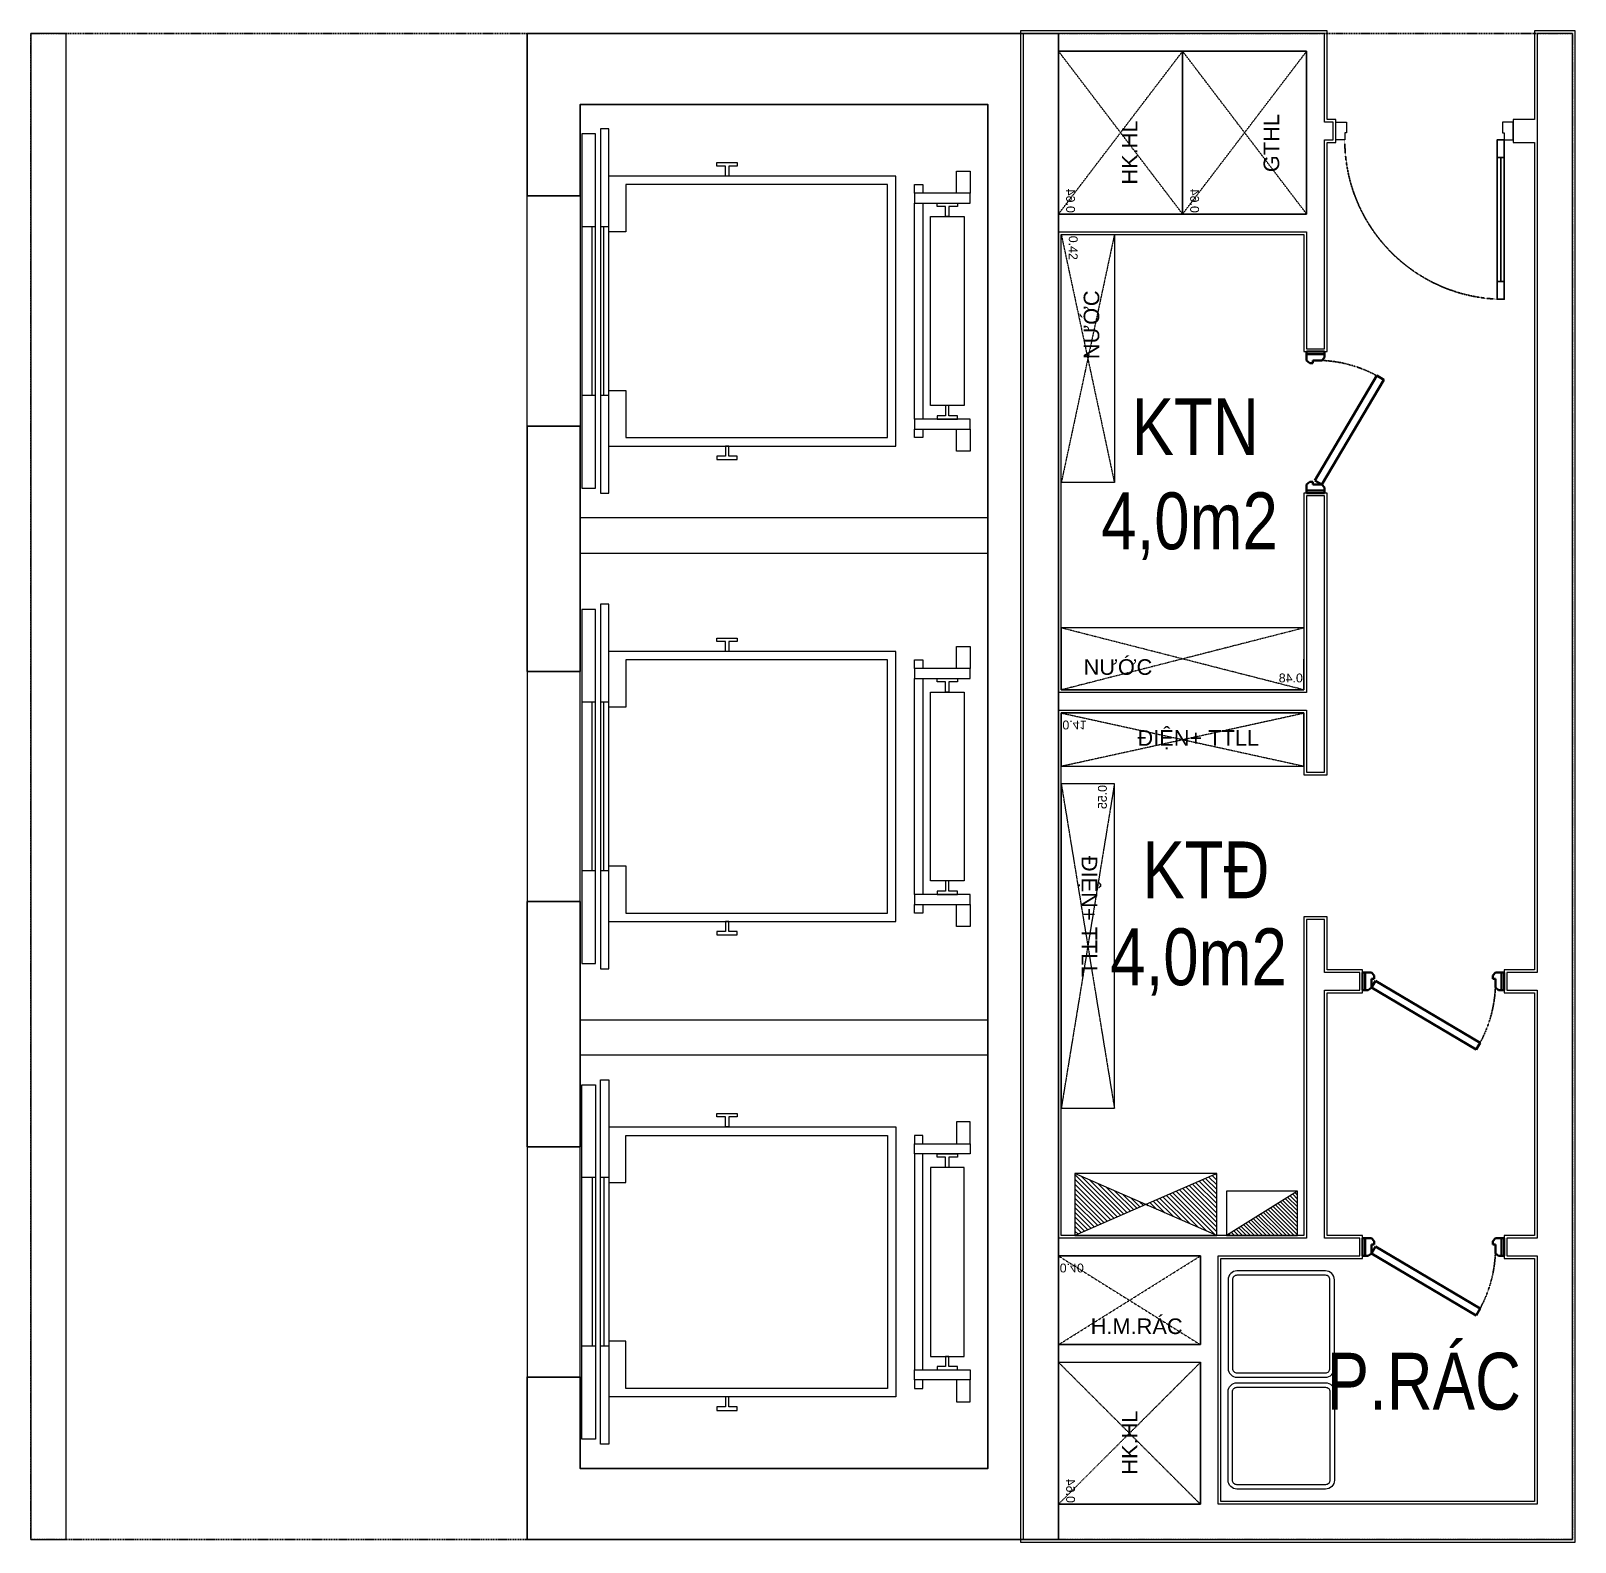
# Model space of a CAD drawing. Header units: millimetres. Extents: x -8540 to 175, y -10315 to -1785.
import ezdxf
from ezdxf.enums import TextEntityAlignment as Align

# ---------------------------------------------------------------- set-up
doc = ezdxf.new("R2010")
doc.units = ezdxf.units.MM
for name, pattern in [('250602-MB CO CAU CĂN HO X1-3A-1$0$Xr_truc thang N3 tang dien hinh$0$T-Can ho$0$HIDDEN3', [0.2, 0.1, -0.1]), ('HIDDEN', [9.525, 6.35, -3.175]), ('HIDDEN3', [0.2, 0.1, -0.1]), ('Xr_truc thang N3 tang dien hinh$0$T-Can ho$0$HIDDEN3', [0.2, 0.1, -0.1]), ('XREF MB$0$HIDDEN', [0.375, 0.25, -0.125]), ('Xref Y2-Y4 ME$0$Xref MB Y2.Y4$0$Xr_truc thang N3 tang dien hinh$0$T-Can ho$0$HIDDEN3', [0.2, 0.1, -0.1])]:
    doc.linetypes.add(name, pattern=pattern)
doc.layers.get('0').update_dxf_attribs({"color": 231})
for name, color, linetype in [('A-CONC', 2, 'Continuous'), ('A-DOOR', 142, 'Continuous'), ('MDI-BAO-TM', 3, 'HIDDEN')]:
    doc.layers.add(name, color=color, linetype=linetype)
for name, color, linetype, lineweight in [('A-FNSH', 253, 'Continuous', 9), ('A-LITE', 9, 'Continuous', 9), ('A-TEXT', 255, 'Continuous', 25), ('A-WALL', 1, 'Continuous', 13), ('ICU. CUA', 145, 'Continuous', 13)]:
    doc.layers.add(name, color=color, linetype=linetype, lineweight=lineweight)
doc.styles.add('250602-MB CO CAU CĂN HO X1-3A-1$0$Xr_truc thang N3 tang dien hinh$0$T-Can ho$0$Arial', font='arial.ttf')
doc.styles.add('MDI_Chu Thuong', font='arial.ttf', dxfattribs={"width": 0.8})
doc.styles.add('Xr_truc thang N3 tang dien hinh$0$T-Can ho$0$Arial', font='arial.ttf')
doc.styles.add('Xref Y2-Y4 ME$0$Xref MB Y2.Y4$0$Xr_truc thang N3 tang dien hinh$0$T-Can ho$0$Arial', font='arial.ttf')

# ---------------------------------------------------------------- blocks, each defined once
blk = doc.blocks.new('*U12')
blk.add_lwpolyline([(0, 0), (0, 700), (918.7, 700), (918.7, 0)], close=True)
at = {"linetype": 'Xr_truc thang N3 tang dien hinh$0$T-Can ho$0$HIDDEN3'}
for points in [[(0, 0), (918.7, 700)], [(0, 700), (918.7, 0)]]:
    blk.add_lwpolyline(points, dxfattribs=at)
at = {"style": 'Xr_truc thang N3 tang dien hinh$0$T-Can ho$0$Arial'}
blk.add_text('0.64', height=50, dxfattribs=at).set_placement((6.6, 42.7))
blk.add_attdef('--', text='', height=88, dxfattribs=at).set_placement((126.6, 189.6), align=Align.MIDDLE_CENTER)
blk = doc.blocks.new('*U13')
blk.add_lwpolyline([(0, 0), (0, 700), (918.7, 700), (918.7, 0)], close=True)
at = {"linetype": '250602-MB CO CAU CĂN HO X1-3A-1$0$Xr_truc thang N3 tang dien hinh$0$T-Can ho$0$HIDDEN3'}
for points in [[(0, 0), (918.7, 700)], [(0, 700), (918.7, 0)]]:
    blk.add_lwpolyline(points, dxfattribs=at)
at = {"style": '250602-MB CO CAU CĂN HO X1-3A-1$0$Xr_truc thang N3 tang dien hinh$0$T-Can ho$0$Arial'}
blk.add_text('0.64', height=50, dxfattribs=at).set_placement((6.6, 42.7))
blk.add_attdef('--', text='', height=88, dxfattribs=at).set_placement((126.6, 189.6), align=Align.MIDDLE_CENTER)
blk = doc.blocks.new('*U14')
blk.add_lwpolyline([(0, 0), (0, 350), (1370, 350), (1370, 0)], close=True)
at = {"linetype": 'Xref Y2-Y4 ME$0$Xref MB Y2.Y4$0$Xr_truc thang N3 tang dien hinh$0$T-Can ho$0$HIDDEN3'}
for points in [[(0, 0), (1370, 350)], [(0, 350), (1370, 0)]]:
    blk.add_lwpolyline(points, dxfattribs=at)
at = {"style": 'Xref Y2-Y4 ME$0$Xref MB Y2.Y4$0$Xr_truc thang N3 tang dien hinh$0$T-Can ho$0$Arial'}
blk.add_text('0.48', height=50, dxfattribs=at).set_placement((6.6, 42.7))
blk.add_attdef('--', text='', height=88, dxfattribs=at).set_placement((126.6, 189.6), align=Align.MIDDLE_CENTER)
blk = doc.blocks.new('*U15')
blk.add_lwpolyline([(0, 0), (0, 300), (1400, 300), (1400, 0)], close=True)
at = {"linetype": 'Xref Y2-Y4 ME$0$Xref MB Y2.Y4$0$Xr_truc thang N3 tang dien hinh$0$T-Can ho$0$HIDDEN3'}
for points in [[(0, 0), (1400, 300)], [(0, 300), (1400, 0)]]:
    blk.add_lwpolyline(points, dxfattribs=at)
at = {"style": 'Xref Y2-Y4 ME$0$Xref MB Y2.Y4$0$Xr_truc thang N3 tang dien hinh$0$T-Can ho$0$Arial'}
blk.add_text('0.42', height=50, dxfattribs=at).set_placement((6.6, 42.7))
blk.add_attdef('--', text='', height=88, dxfattribs=at).set_placement((126.6, 189.6), align=Align.MIDDLE_CENTER)
blk = doc.blocks.new('TUCC')
at = {"layer": 'A-FNSH'}
h = blk.add_hatch(dxfattribs=at)
h.set_pattern_fill('ANSI31', color=8, scale=5, angle=90)
h.set_pattern_definition([(135, (159303.51, -210150.06), (-11.2253, -11.2253), [])])
h.paths.add_polyline_path([(159303.5, -210150.1), (159053.5, -210550.1), (159303.5, -210550.1)])
for p, q in [((159053.5, -210550.1), (159053.5, -210150.1)), ((159053.5, -210550.1), (159303.5, -210150.1)), ((159053.5, -210150.1), (159303.5, -210150.1)), ((159303.5, -210150.1), (159303.5, -210550.1)), ((159303.5, -210550.1), (159053.5, -210550.1))]:
    blk.add_line(p, q, dxfattribs=at)
blk = doc.blocks.new('*X4')
at = {"color": 0}
for p, q in [((32025, 38839.7), (32032.1, 38846.9)), ((32025, 38813.2), (32050.6, 38838.8)), ((32025, 38786.7), (32069, 38830.7)), ((32025, 38760.2), (32087.5, 38822.7)), ((32025, 38733.7), (32105.9, 38814.6)), ((32025, 38707.2), (32124.4, 38806.5)), ((32025, 38680.6), (32142.8, 38798.5)), ((32025, 38654.1), (32161.3, 38790.4)), ((32025, 38627.6), (32179.7, 38782.3)), ((32530.2, 38629), (32693.8, 38792.6)), ((32548.6, 38620.9), (32740.9, 38813.2)), ((32567.1, 38612.8), (32788.1, 38833.9)), ((32585.5, 38604.8), (32825, 38844.2)), ((32604, 38596.7), (32825, 38817.7)), ((32622.4, 38588.6), (32825, 38791.2)), ((32025, 38601.1), (32198.2, 38774.2)), ((32025, 38574.6), (32216.6, 38766.2)), ((32025, 38548.1), (32235, 38758.1)), ((32025, 38521.5), (32253.5, 38750)), ((32033.8, 38503.9), (32271.9, 38742)), ((32081, 38524.5), (32290.4, 38733.9)), ((32128.1, 38545.1), (32308.8, 38725.8)), ((32175.3, 38565.7), (32327.3, 38717.8)), ((32222.4, 38586.4), (32345.7, 38709.7)), ((32269.5, 38607), (32364.2, 38701.6)), ((32316.7, 38627.6), (32382.6, 38693.5)), ((32456.4, 38661.3), (32505.2, 38710.1)), ((32474.8, 38653.2), (32552.4, 38730.7)), ((32493.3, 38645.1), (32599.5, 38751.4)), ((32511.7, 38637.1), (32646.7, 38772)), ((32640.9, 38580.6), (32825, 38764.7)), ((32659.3, 38572.5), (32825, 38738.2)), ((32677.8, 38564.4), (32825, 38711.7)), ((32363.8, 38648.2), (32401.1, 38685.5)), ((32411, 38668.9), (32419.5, 38677.4)), ((32438, 38669.3), (32458.1, 38689.5)), ((32696.2, 38556.3), (32825, 38685.1)), ((32714.6, 38548.3), (32825, 38658.6)), ((32733.1, 38540.2), (32825, 38632.1)), ((32751.5, 38532.1), (32825, 38605.6)), ((32770, 38524.1), (32825, 38579.1)), ((32788.4, 38516), (32825, 38552.6)), ((32806.9, 38507.9), (32825, 38526))]:
    blk.add_line(p, q, dxfattribs=at)
blk = doc.blocks.new('P3')
at = {"layer": 'A-FNSH'}
for p, q in [((-400, 175), (400, 175)), ((-400, 175), (400, -175)), ((-400, -175), (400, 175)), ((-400, -175), (-400, 175)), ((400, 175), (400, -175)), ((400, -175), (-400, -175))]:
    blk.add_line(p, q, dxfattribs=at)
at = {"layer": 'A-FNSH', "color": 8}
blk.add_blockref('*X4', (-32425, -38675), dxfattribs=at)
blk = doc.blocks.new('*U16')
blk.add_lwpolyline([(0, 0), (0, 300), (1370.1, 300), (1370.1, 0)], close=True)
at = {"linetype": 'Xref Y2-Y4 ME$0$Xref MB Y2.Y4$0$Xr_truc thang N3 tang dien hinh$0$T-Can ho$0$HIDDEN3'}
for points in [[(0, 0), (1370.1, 300)], [(0, 300), (1370.1, 0)]]:
    blk.add_lwpolyline(points, dxfattribs=at)
at = {"style": 'Xref Y2-Y4 ME$0$Xref MB Y2.Y4$0$Xr_truc thang N3 tang dien hinh$0$T-Can ho$0$Arial'}
blk.add_text('0.41', height=50, dxfattribs=at).set_placement((6.6, 42.7))
blk.add_attdef('--', text='', height=88, dxfattribs=at).set_placement((126.6, 189.6), align=Align.MIDDLE_CENTER)
blk = doc.blocks.new('*U17')
blk.add_lwpolyline([(0, 0), (0, 300), (1830.5, 300), (1830.5, 0)], close=True)
at = {"linetype": 'Xref Y2-Y4 ME$0$Xref MB Y2.Y4$0$Xr_truc thang N3 tang dien hinh$0$T-Can ho$0$HIDDEN3'}
for points in [[(0, 0), (1830.5, 300)], [(0, 300), (1830.5, 0)]]:
    blk.add_lwpolyline(points, dxfattribs=at)
at = {"style": 'Xref Y2-Y4 ME$0$Xref MB Y2.Y4$0$Xr_truc thang N3 tang dien hinh$0$T-Can ho$0$Arial'}
blk.add_text('0.55', height=50, dxfattribs=at).set_placement((6.6, 42.7))
blk.add_attdef('--', text='', height=88, dxfattribs=at).set_placement((126.6, 189.6), align=Align.MIDDLE_CENTER)
blk = doc.blocks.new('*U18')
blk.add_lwpolyline([(0, 0), (0, 500.3), (800, 500.3), (800, 0)], close=True)
at = {"linetype": 'Xref Y2-Y4 ME$0$Xref MB Y2.Y4$0$Xr_truc thang N3 tang dien hinh$0$T-Can ho$0$HIDDEN3'}
for points in [[(0, 0), (800, 500.3)], [(0, 500.3), (800, 0)]]:
    blk.add_lwpolyline(points, dxfattribs=at)
at = {"style": 'Xref Y2-Y4 ME$0$Xref MB Y2.Y4$0$Xr_truc thang N3 tang dien hinh$0$T-Can ho$0$Arial'}
blk.add_text('0.40', height=50, dxfattribs=at).set_placement((6.6, 42.7))
blk.add_attdef('--', text='', height=88, dxfattribs=at).set_placement((126.6, 189.6), align=Align.MIDDLE_CENTER)
blk = doc.blocks.new('*U19')
blk.add_lwpolyline([(0, 0), (0, 800), (800, 800), (800, 0)], close=True)
at = {"linetype": 'Xr_truc thang N3 tang dien hinh$0$T-Can ho$0$HIDDEN3'}
for points in [[(0, 0), (800, 800)], [(0, 800), (800, 0)]]:
    blk.add_lwpolyline(points, dxfattribs=at)
at = {"style": 'Xr_truc thang N3 tang dien hinh$0$T-Can ho$0$Arial'}
blk.add_text('0.64', height=50, dxfattribs=at).set_placement((6.6, 42.7))
blk.add_attdef('--', text='', height=88, dxfattribs=at).set_placement((126.6, 189.6), align=Align.MIDDLE_CENTER)
blk = doc.blocks.new('s1_cuaky_830')
at = {"lineweight": 35, "extrusion": (0, 0, -1)}
for p, q in [((18500, -3595.6), (18400, -3595.6)), ((18400, -3595.6), (18400, -3610.6)), ((18500, -3610.6), (18400, -3610.6)), ((18400, -3610.6), (18400, -3628.3)), ((18400, -3610.6), (18490, -3610.6)), ((18400, -3628.3), (18415, -3645.6)), ((18415, -3645.6), (18465, -3645.6)), ((18465, -3645.6), (18465, -3660.6)), ((18483, -3660.6), (18500, -3645.6)), ((18500, -3610.6), (18500, -3595.6)), ((18500, -3645.6), (18500, -3610.6)), ((18103.7, -3731.4), (18065, -3754.4)), ((18453.7, -4322.7), (18103.7, -3731.4)), ((18465, -3660.6), (18483, -3660.6)), ((18415, -4345.6), (18065, -3754.4)), ((18415, -4345.6), (18400, -4362.8)), ((18453.7, -4322.7), (18415, -4345.6)), ((18465, -4345.6), (18415, -4345.6)), ((18465, -4330.5), (18465, -4345.6)), ((18483, -4330.5), (18465, -4330.5)), ((18500, -4345.6), (18483, -4330.5)), ((18500, -4380.6), (18500, -4345.6)), ((18400, -4362.8), (18400, -4380.6)), ((18400, -4380.6), (18500, -4380.6)), ((18400, -4380.6), (18400, -4395.6)), ((18490, -4380.6), (18400, -4380.6)), ((18400, -4395.6), (18500, -4395.6)), ((18500, -4395.6), (18500, -4380.6))]:
    blk.add_line(p, q, dxfattribs=at)
at = {"linetype": 'HIDDEN3', "extrusion": (0, 0, -1)}
blk.add_arc((-18445.4, -4360.9), 715.9, 57.90313, 87.56572, dxfattribs=at)
blk = doc.blocks.new('s1_thungrac')
for points in [[(19311.2, -9384.7), (18811.2, -9384.7, -0.414214), (18761.2, -9334.7), (18761.2, -8834.7, -0.414214), (18811.2, -8784.7), (19311.2, -8784.7, -0.414214), (19361.2, -8834.7), (19361.2, -9334.7, -0.414214)], [(19311.2, -9359.7), (18811.2, -9359.7, -0.414214), (18786.2, -9334.7), (18786.2, -8834.7, -0.414214), (18811.2, -8809.7), (19311.2, -8809.7, -0.414214), (19336.2, -8834.7), (19336.2, -9334.7, -0.414214)]]:
    blk.add_lwpolyline(points, format="xyb", close=True)
blk = doc.blocks.new('*U20')
blk.add_line((-70, 100), (-70, 799.7))
for points in [[(-50, 0), (-50, 899.7), (-90, 899.7), (-90, 0)], [(-50, 100), (-90, 100), (-90, 799.7), (-50, 799.7)]]:
    blk.add_lwpolyline(points, close=True)
at = {"linetype": 'XREF MB$0$HIDDEN'}
blk.add_arc((-50, 0), 899.7, 90, 180, dxfattribs=at)
at = {"layer": 'ICU. CUA'}
for points in [[(-999.7, -100), (-939.7, -100), (-939.7, -40), (-949.7, -40), (-949.7, 0), (-999.7, 0)], [(0, -100), (-60, -100), (-60, -40), (-50, -40), (-50, 0), (0, 0)]]:
    blk.add_lwpolyline(points, close=True, dxfattribs=at)
blk = doc.blocks.new('x_loithangmay')
for p, q in [((-160, 500), (-110, 500)), ((-130, -500), (-130, 500)), ((-80, 500), (0, 500)), ((-60, -500), (-60, 500)), ((-160, -500), (-110, -500)), ((-80, -500), (0, -500))]:
    blk.add_line(p, q)
at = {"flags": 128}
for points in [[(-110, -1080), (-160, -1080), (-160, 1080), (-110, 1080)], [(-80, 1050), (0, 1050), (0, -1050), (-80, -1050)], [(-2220, 830), (-2300, 830), (-2300, 700), (-2220, 700)], [(-850, 860), (-800, 860), (-800, 880), (-920, 880), (-920, 860), (-870, 860), (-870, 800), (-850, 800)], [(-1970, 750), (-2020, 750), (-2020, 700), (-1970, 700)], [(-1970, 640), (-2020, 640), (-2020, -640), (-1970, -640), (-1970, 640), (-2300, 640), (-2300, 700), (-1970, 700)], [(-2065, 560), (-2265, 560), (-2265, -560), (-2065, -560)], [(-2155, 620), (-2105, 620), (-2105, 640), (-2225, 640), (-2225, 620), (-2175, 620), (-2175, 560), (-2155, 560)], [(-1970, -700), (-2020, -700), (-2020, -750), (-1970, -750), (-1970, -700), (-2300, -700), (-2300, -640), (-1970, -640)], [(-2155, -620), (-2105, -620), (-2105, -640), (-2225, -640), (-2225, -620), (-2175, -620), (-2175, -560), (-2155, -560)], [(-2220, -700), (-2300, -700), (-2300, -830), (-2220, -830)], [(-850, -860), (-800, -860), (-800, -880), (-920, -880), (-920, -860), (-870, -860), (-870, -800), (-850, -800)]]:
    blk.add_lwpolyline(points, close=True, dxfattribs=at)
for points in [[(-160, -800), (-1860, -800), (-1860, 800), (-160, 800)], [(-160, -470), (-260, -470), (-260, -750), (-1810, -750), (-1810, 750), (-260, 750), (-260, 470), (-160, 470)]]:
    blk.add_lwpolyline(points, dxfattribs=at)

msp = doc.modelspace()

# ---------------------------------------------------------------- linework, layer by layer
at = {"layer": 'A-CONC'}
for points in [[(-5739.7, -2716.7), (-5739.7, -1800), (-2739.7, -1800), (-2739.7, -10300), (-5739.7, -10300), (-5739.7, -9383.3), (-5439.7, -9383.3), (-5439.7, -9900), (-3139.7, -9900), (-3139.7, -2200), (-5439.7, -2200), (-5439.7, -2716.7)], [(-5739.7, -4016.7), (-5439.7, -4016.7), (-5439.7, -5400), (-5739.7, -5400)], [(-5739.7, -8083.3), (-5439.7, -8083.3), (-5439.7, -6700), (-5739.7, -6700)]]:
    msp.add_lwpolyline(points, close=True, dxfattribs=at)
at = {"layer": 'A-FNSH', "ltscale": 0.3}
msp.add_lwpolyline([(-1355, -8585), (-2725, -8585), (-2725, -5635), (-1355, -5635), (-1355, -5985), (-1225, -5985), (-1225, -4395), (-1355, -4395), (-1355, -5505), (-2725, -5505), (-2725, -2935), (-1355, -2935), (-1355, -3595), (-1225, -3595), (-1225, -2415), (-1175, -2415), (-1175, -2285), (-1225, -2285), (-1225, -1785), (-2955, -1785), (-2955, -10315), (-2740, -10315), (-40, -10315), (175, -10315), (175, -1785), (-55, -1785), (-55, -2285), (-175, -2285), (-175, -2415), (-55, -2415), (-55, -7085), (-225, -7085), (-225, -7215), (-55, -7215), (-55, -8585), (-225, -8585), (-225, -8715), (-55, -8715), (-55, -10085), (-1825, -10085), (-1825, -8715), (-1025, -8715), (-1025, -8585), (-1225, -8585), (-1225, -7215), (-1025, -7215), (-1025, -7085), (-1225, -7085), (-1225, -6785), (-1355, -6785)], close=True, dxfattribs=at)
at = {"layer": 'A-LITE', "ltscale": 0.3}
for points in [[(-5439.7, -4016.7), (-5739.7, -4016.7), (-5739.7, -2716.7), (-5439.7, -2716.7)], [(-5439.7, -5400), (-5739.7, -5400), (-5739.7, -6700), (-5439.7, -6700)], [(-5439.7, -8083.3), (-5739.7, -8083.3), (-5739.7, -9383.3), (-5439.7, -9383.3)]]:
    msp.add_lwpolyline(points, close=True, dxfattribs=at)
at = {"layer": 'A-WALL'}
for points in [[(-8339.7, -1800), (-8539.7, -1800), (-8539.7, -10300), (-8339.7, -10300)], [(-40, -1800), (-40, -7100), (-210, -7100), (-210, -7200), (-40, -7200), (-40, -8600), (-210, -8600), (-210, -8700), (-40, -8700), (-40, -10100), (-1840, -10100), (-1840, -8700), (-1040, -8700), (-1040, -8600), (-1240, -8600), (-1240, -7200), (-1040, -7200), (-1040, -7100), (-1240, -7100), (-1240, -6800), (-1340, -6800), (-1340, -8600), (-2740, -8600), (-2740, -5620), (-1340, -5620), (-1340, -5970), (-1240, -5970), (-1240, -4410), (-1340, -4410), (-1340, -5520), (-2740, -5520), (-2740, -2920), (-1340, -2920), (-1340, -3580), (-1240, -3580), (-1240, -2400), (-1190, -2400), (-1190, -2300), (-1240, -2300), (-1240, -1800), (-2940, -1800), (-2940, -10300), (-2740, -10300), (-40, -10300), (160, -10300), (160, -1800)], [(-1340, -1900), (-1340, -2820), (-2740, -2820), (-2740, -1900)], [(-2740, -1900), (-2740, -1900), (-2740, -1900)], [(-3139.7, -4533.3), (-5439.7, -4533.3), (-5439.7, -4733.3), (-3139.7, -4733.3)], [(-3139.7, -7566.7), (-5439.7, -7566.7), (-5439.7, -7366.7), (-3139.7, -7366.7)], [(-3139.7, -7566.7), (-5439.7, -7566.7), (-5439.7, -7366.7), (-3139.7, -7366.7)], [(-3139.7, -7566.7), (-5439.7, -7566.7), (-5439.7, -7366.7), (-3139.7, -7366.7)], [(-2740, -9200), (-2740, -8700), (-1940, -8700), (-1940, -9200)], [(-1940, -9300), (-1940, -10100), (-2740, -10100), (-2740, -9300)]]:
    msp.add_lwpolyline(points, close=True, dxfattribs=at)
at = {"layer": 'MDI-BAO-TM'}
msp.add_lwpolyline([(-8539.7, -1800), (160, -1800), (160, -10300), (-8539.7, -10300)], close=True, dxfattribs=at)

# ---------------------------------------------------------------- block references
at = {"layer": 'A-DOOR', "ltscale": 0.3, "xscale": -1.000257109844846, "yscale": 1.000257109844846, "zscale": 1.000257109844846, "rotation": 179.9976803993142}
msp.add_blockref('*U20', (-175, -2400.1), dxfattribs=at)
at = {"layer": 'A-DOOR', "ltscale": 0.3, "xscale": -1}
msp.add_blockref('s1_cuaky_830', (17160, 0.6), dxfattribs=at)
at = {"layer": 'A-DOOR', "ltscale": 0.3, "xscale": -1, "rotation": 270}
for p in [(3370.6, -25600), (3370.6, -27100)]:
    msp.add_blockref('s1_cuaky_830', p, dxfattribs=at)
at = {"layer": 'A-FNSH', "color": 7, "xscale": -1}
for name, p, rotation in [('P3', (-2247.5, -8410), 359.9988975320296), ('TUCC', (-211938.8, 150722.6), 89.99889753202933)]:
    msp.add_blockref(name, p, dxfattribs=dict(at, rotation=rotation))
at = {"layer": 'A-LITE', "linetype": 'HIDDEN', "ltscale": 0.3}
ref = msp.add_blockref('*U12', (-2740, -2818.7), dxfattribs=dict(at, xscale=-1, rotation=269.9988975320293))
ref.add_attrib('--', 'HK.HL', dxfattribs={"layer": '0', "height": 88, "rotation": 89.9989, "style": 'Xr_truc thang N3 tang dien hinh$0$T-Can ho$0$Arial'}).set_placement((-2338.7, -2471.9), align=Align.MIDDLE_CENTER)
ref = msp.add_blockref('*U13', (-2040, -2818.7), dxfattribs=dict(at, xscale=-1, rotation=269.9988975320293))
ref.add_attrib('--', 'GTHL', dxfattribs={"layer": '0', "height": 88, "rotation": 89.9989, "style": '250602-MB CO CAU CĂN HO X1-3A-1$0$Xr_truc thang N3 tang dien hinh$0$T-Can ho$0$Arial'}).set_placement((-1539, -2418.7), align=Align.MIDDLE_CENTER)
at = {"layer": 'A-LITE', "ltscale": 0.3, "xscale": -0.952168083658612, "yscale": 0.952168083658612, "zscale": 0.952168083658612}
for p in [(-5429.7, -3366.7), (-5429.7, -6050)]:
    msp.add_blockref('x_loithangmay', p, dxfattribs=at)
at = {"layer": 'A-LITE', "linetype": 'HIDDEN', "ltscale": 0.3}
ref = msp.add_blockref('*U15', (-2725, -2935), dxfattribs=dict(at, rotation=269.998897538319))
ref.add_attrib('--', 'NƯỚC', dxfattribs={"layer": '0', "height": 88, "rotation": 89.9989, "style": 'Xref Y2-Y4 ME$0$Xref MB Y2.Y4$0$Xr_truc thang N3 tang dien hinh$0$T-Can ho$0$Arial'}).set_placement((-2554.3, -3443.8, 0), align=Align.MIDDLE_CENTER)
ref = msp.add_blockref('*U14', (-1355, -5505), dxfattribs=dict(at, xscale=-1, rotation=359.9988975320296))
ref.add_attrib('--', 'NƯỚC', dxfattribs={"layer": '0', "height": 88, "rotation": 359.9989, "style": 'Xref Y2-Y4 ME$0$Xref MB Y2.Y4$0$Xr_truc thang N3 tang dien hinh$0$T-Can ho$0$Arial'}).set_placement((-2405, -5375.7, 0), align=Align.MIDDLE_CENTER)
ref = msp.add_blockref('*U16', (-2725.1, -5635), dxfattribs=dict(at, xscale=-0.9999999999999999, rotation=179.9988975320294))
ref.add_attrib('--', 'ĐIỆN+ TTLL', dxfattribs={"layer": '0', "height": 88, "rotation": 359.9989, "style": 'Xref Y2-Y4 ME$0$Xref MB Y2.Y4$0$Xr_truc thang N3 tang dien hinh$0$T-Can ho$0$Arial'}).set_placement((-1951.6, -5776, 0), align=Align.MIDDLE_CENTER)
ref = msp.add_blockref('*U17', (-2425, -6035), dxfattribs=dict(at, xscale=-1, rotation=89.99889752574738))
ref.add_attrib('--', 'ĐIỆN+ TTLL', dxfattribs={"layer": '0', "height": 88, "rotation": 269.9989, "style": 'Xref Y2-Y4 ME$0$Xref MB Y2.Y4$0$Xr_truc thang N3 tang dien hinh$0$T-Can ho$0$Arial'}).set_placement((-2566, -6785, 0), align=Align.MIDDLE_CENTER)
at = {"layer": 'A-LITE', "ltscale": 0.3, "xscale": 0.952168083658612, "yscale": 0.952168083658612, "zscale": 0.952168083658612, "rotation": 180}
msp.add_blockref('x_loithangmay', (-5429.7, -8733.3), dxfattribs=at)
at = {"layer": 'A-LITE', "linetype": 'HIDDEN', "ltscale": 0.3}
ref = msp.add_blockref('*U18', (-2740, -8700), dxfattribs=dict(at, xscale=-0.9999999999999999, rotation=180.00339568585))
ref.add_attrib('--', 'H.M.RÁC', dxfattribs={"layer": '0', "height": 88, "rotation": 0.0034, "style": 'Xref Y2-Y4 ME$0$Xref MB Y2.Y4$0$Xr_truc thang N3 tang dien hinh$0$T-Can ho$0$Arial'}).set_placement((-2299.3, -9096.6, 0), align=Align.MIDDLE_CENTER)
at = {"layer": 'A-LITE', "linetype": 'HIDDEN', "ltscale": 0.3, "xscale": -1}
msp.add_blockref('s1_thungrac', (17577.8, 0.6), dxfattribs=at)
at = {"layer": 'A-LITE', "linetype": 'HIDDEN', "ltscale": 0.3}
ref = msp.add_blockref('*U19', (-2740, -10100.3), dxfattribs=dict(at, xscale=-1, rotation=269.9988975320293))
ref.add_attrib('--', 'HK.HL', dxfattribs={"layer": '0', "height": 88, "rotation": 89.9989, "style": 'Xr_truc thang N3 tang dien hinh$0$T-Can ho$0$Arial'}).set_placement((-2338.7, -9753.5), align=Align.MIDDLE_CENTER)
at = {"layer": 'A-LITE', "linetype": 'HIDDEN', "ltscale": 0.3, "rotation": 180}
msp.add_blockref('s1_thungrac', (17577.8, -18800.6), dxfattribs=at)

# ---------------------------------------------------------------- texts
at = {"layer": 'A-TEXT', "ltscale": 0.3, "style": 'MDI_Chu Thuong', "width": 0.8}
for s, p in [('KTN', (-2327.8, -4179.8)), ('4,0m2', (-2499.1, -4711)), ('KTĐ', (-2267.3, -6681.1)), ('4,0m2', (-2448.3, -7171.7)), ('P.RÁC', (-1227.2, -9567.4))]:
    msp.add_text(s, height=320.98, dxfattribs=at).set_placement(p)

doc.saveas('drawing.dxf')
